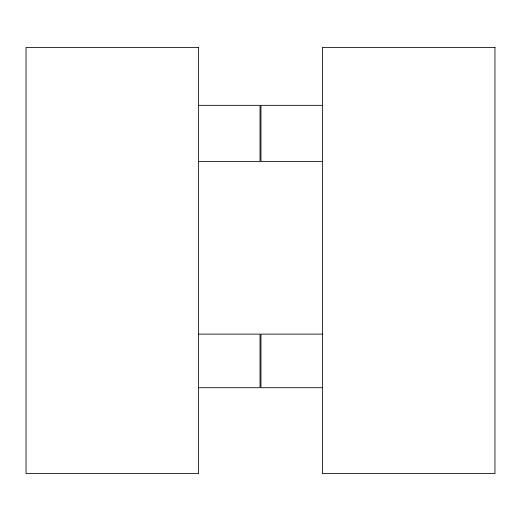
<?xml version="1.0" encoding="UTF-8"?>
<svg xmlns="http://www.w3.org/2000/svg" width="521" height="521" viewBox="0 0 521 521"><rect width="100%" height="100%" fill="white"/><g stroke="black" fill="none" stroke-linecap="round" stroke-linejoin="round"><path stroke-width="0.78" d="M198.612 105.34L260.038 105.34L260.038 161.51L198.612 161.51M322.388 105.34L260.962 105.34L260.962 161.51L322.388 161.51M198.612 334.117L260.038 334.117L260.038 387.722L198.612 387.722M322.388 334.117L260.962 334.117L260.962 387.722L322.388 387.722M198.612 47.398L26.05 47.398L26.05 473.602L198.612 473.602L198.612 47.398M494.95 47.398L322.388 47.398L322.388 473.602L494.95 473.602L494.95 47.398"/></g></svg>
